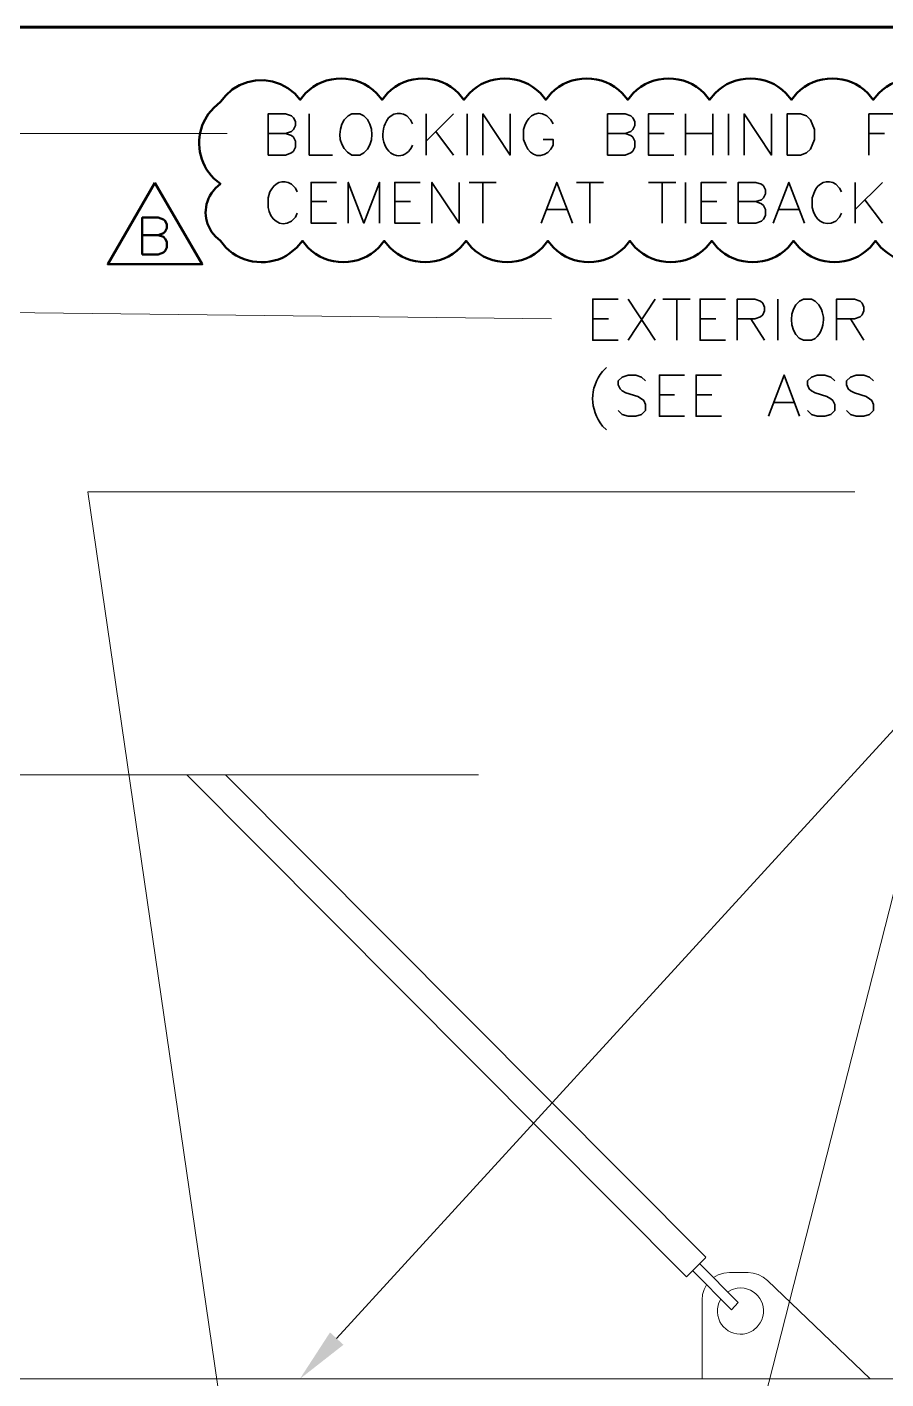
# Model space of a CAD drawing. Header units: inches. Extents: x 5 to 516, y -193 to 129.
# Drawn here: x 350.215 to 352.837, y -21.056 to -16.926 of the extents above; entities that cross this region are included whole.
import ezdxf

# ---------------------------------------------------------------- set-up
doc = ezdxf.new("R2010")
doc.units = ezdxf.units.IN
doc.header["$MEASUREMENT"] = 0
doc.layers.add('PDF5_Geometry', color=7, linetype='Continuous')
doc.layers.add('PDF5_Solid Fills', color=7, linetype='Continuous')

msp = doc.modelspace()

# ---------------------------------------------------------------- linework, layer by layer
at = {"layer": 'PDF5_Geometry', "lineweight": 60}
msp.add_lwpolyline([(379.067698, -46.9256782), (379.067698, -16.9256758), (334.0676944, -16.9256758), (334.0676944, -46.9256782)], dxfattribs=at)
at = {"layer": 'PDF5_Geometry', "lineweight": 50}
for points in [[(351.0654741, -17.1278963), (351.0488074, -17.1478963), (351.0321407, -17.1290074), (351.0110296, -17.1123407), (350.9888074, -17.1001185), (350.9643629, -17.0923407), (350.9388074, -17.0878963), (350.9121407, -17.0890074), (350.8876963, -17.094563), (350.8632518, -17.1034519), (350.8410296, -17.1167852), (350.8221407, -17.134563), (350.805474, -17.154563), (350.785474, -17.1723408), (350.7676963, -17.1923408), (350.7543629, -17.2156741)], [(351.3154741, -17.1278963), (351.2988074, -17.1478963), (351.2821407, -17.1278963)], [(351.5654741, -17.1278963), (351.5488074, -17.1478963), (351.5321408, -17.1278963)], [(351.8154741, -17.1278963), (351.7988074, -17.1478963), (351.7821408, -17.1278963)], [(352.0654742, -17.1278963), (352.0488074, -17.1478963), (352.0321408, -17.1278963)], [(352.3154742, -17.1278963), (352.2988075, -17.1478963), (352.2821408, -17.1278963)], [(352.5654742, -17.1278963), (352.5488075, -17.1478963), (352.5321408, -17.1278963)], [(352.8154742, -17.1278963), (352.7988075, -17.1478963), (352.7821408, -17.1278963)], [(350.785474, -17.3878963), (350.805474, -17.404563), (350.7899185, -17.4178963), (350.7776963, -17.4334519)], [(350.5665847, -17.6201203), (350.5665847, -17.5078981), (350.6154736, -17.5078981), (350.6310291, -17.5134536), (350.6365847, -17.5178981), (350.6421402, -17.5290092), (350.6421402, -17.5401203), (350.6365847, -17.5501203), (350.6310291, -17.5556758), (350.6154736, -17.5612314), (350.5665847, -17.5612314)], [(350.6154738, -17.5612304), (350.6310294, -17.566786), (350.636585, -17.5723415), (350.6421405, -17.5823415), (350.6421405, -17.5990082), (350.636585, -17.6090082), (350.6310294, -17.6145637), (350.6154738, -17.6201193), (350.5665849, -17.6201193)], [(350.7899185, -17.5656741), (350.805474, -17.5790075), (350.8221407, -17.5990075)], [(351.0176963, -17.6167852), (351.0388074, -17.5990075), (351.0554741, -17.5790075), (351.0721407, -17.5990075)], [(351.2888074, -17.5990075), (351.3054741, -17.5790075), (351.3221407, -17.5990075)], [(351.5388074, -17.5990075), (351.5554741, -17.5790075), (351.5721408, -17.5990075)], [(351.7888074, -17.5990075), (351.8054741, -17.5790075), (351.8221408, -17.5990075)], [(352.0388074, -17.5990075), (352.0554741, -17.5790075), (352.0721408, -17.5990075)], [(352.2888074, -17.5990075), (352.3054742, -17.5790075), (352.3221409, -17.5990075)], [(352.5388075, -17.5990075), (352.5554742, -17.5790075), (352.5721409, -17.5990075)], [(352.7888075, -17.5990075), (352.8054742, -17.5790075), (352.8221409, -17.5990075)]]:
    msp.add_lwpolyline(points, dxfattribs=at)
at = {"layer": 'PDF5_Geometry', "lineweight": 35}
for points in [[(350.9510293, -17.3167846), (350.9510293, -17.191229), (351.0043627, -17.191229), (351.0221404, -17.1967846), (351.0288071, -17.2034512), (351.0343627, -17.2145623), (351.0343627, -17.2267846), (351.0288071, -17.2390068), (351.0221404, -17.2445624), (351.0043627, -17.251229), (350.9510293, -17.251229)], [(351.0765854, -17.1912307), (351.0765854, -17.3167863), (351.1476966, -17.3167863)], [(351.2432502, -17.1967863), (351.231028, -17.1912307), (351.2065835, -17.1912307), (351.1954724, -17.1967863), (351.1832502, -17.2090085)], [(351.3921395, -17.2212306), (351.3854728, -17.2090084), (351.3743617, -17.1967862)], [(351.4332501, -17.1912307), (351.4332501, -17.3167863)], [(351.5165834, -17.1912307), (351.4332501, -17.2745641)], [(351.5588062, -17.1912307), (351.5588062, -17.3167863)], [(351.6065854, -17.3167846), (351.6065854, -17.191229), (351.6899187, -17.3167846), (351.6899187, -17.191229)], [(351.821029, -17.2212306), (351.8143624, -17.2090084), (351.8021401, -17.1967862)], [(351.9876957, -17.3167846), (351.9876957, -17.191229), (352.0410291, -17.191229), (352.0588068, -17.1967846), (352.0643624, -17.2034512), (352.0710291, -17.2145623), (352.0710291, -17.2267846), (352.0643624, -17.2390068), (352.0588068, -17.2445624), (352.0410291, -17.251229), (351.9876957, -17.251229)], [(352.1899174, -17.3167846), (352.1121396, -17.3167846), (352.1121396, -17.191229), (352.1899174, -17.191229)], [(352.2254729, -17.1912307), (352.2254729, -17.3167863)], [(352.3088062, -17.1912307), (352.3088062, -17.3167863)], [(352.3565854, -17.1912307), (352.3565854, -17.3167863)], [(352.4043624, -17.3167846), (352.4043624, -17.191229), (352.4876958, -17.3167846), (352.4876958, -17.191229)], [(352.7854727, -17.3167846), (352.7854727, -17.191229), (352.8632505, -17.191229)], [(351.0043628, -17.2512306), (351.0221405, -17.2567861), (351.0288072, -17.2623417), (351.0343628, -17.2745639), (351.0343628, -17.2923417), (351.0288072, -17.3045639), (351.0221405, -17.3101194), (351.0043628, -17.3167861), (350.9510294, -17.3167861)], [(351.4632522, -17.2445642), (351.5165856, -17.3167864)], [(351.731029, -17.2390084), (351.731029, -17.2690084), (351.7376957, -17.2867862)], [(352.0410291, -17.2512306), (352.0588069, -17.2567861), (352.0643625, -17.2623417), (352.0710291, -17.2745639), (352.0710291, -17.2923417), (352.0643625, -17.3045639), (352.0588069, -17.3101194), (352.0410291, -17.3167861), (351.9876958, -17.3167861)], [(352.1121396, -17.2512306), (352.1599174, -17.2512306)], [(352.2254729, -17.2512306), (352.3088062, -17.2512306)], [(352.7854727, -17.2512306), (352.8332505, -17.2512306)], [(351.8143624, -17.2990084), (351.821029, -17.2867862), (351.821029, -17.2690084), (351.791029, -17.2690084)], [(351.2065835, -17.3167863), (351.231028, -17.3167863), (351.2432502, -17.3101196)], [(351.0399169, -17.4290079), (351.0343613, -17.4178968), (351.0221391, -17.4056746)], [(351.1599174, -17.5245641), (351.0821396, -17.5245641), (351.0821396, -17.4001196), (351.1599174, -17.4001196)], [(351.1954729, -17.5245641), (351.1954729, -17.4001196), (351.2432507, -17.5245641), (351.2910285, -17.4001196), (351.2910285, -17.5245641)], [(351.4154739, -17.5245641), (351.3376961, -17.5245641), (351.3376961, -17.4001196), (351.4154739, -17.4001196)], [(351.4510294, -17.5245641), (351.4510294, -17.4001196), (351.5343627, -17.5245641), (351.5343627, -17.4001196)], [(351.5643626, -17.4001179), (351.647696, -17.4001179)], [(351.6065854, -17.4001179), (351.6065854, -17.5245624)], [(351.7843627, -17.5245641), (351.8321405, -17.4001196), (351.8799183, -17.5245641)], [(351.8921395, -17.4001179), (351.9754729, -17.4001179)], [(351.9332501, -17.4001179), (351.9332501, -17.5245624)], [(352.1121396, -17.4001179), (352.195473, -17.4001179)], [(352.1543624, -17.4001179), (352.1543624, -17.5245624)], [(352.2254729, -17.4001179), (352.2254729, -17.5245624)], [(352.3510299, -17.5245641), (352.2732521, -17.5245641), (352.2732521, -17.4001196), (352.3510299, -17.4001196)], [(352.3865854, -17.5245641), (352.3865854, -17.4001196), (352.4399187, -17.4001196), (352.4576965, -17.4056752), (352.463252, -17.4112307), (352.4699187, -17.423453), (352.4699187, -17.4356752), (352.463252, -17.4478974), (352.4576965, -17.453453), (352.4399187, -17.4590085), (352.3865854, -17.4590085)], [(352.4932522, -17.5245641), (352.54103, -17.4001196), (352.5888078, -17.5245641)], [(352.7021394, -17.4290079), (352.6954727, -17.4178968), (352.6843616, -17.4056746)], [(352.7432522, -17.4001179), (352.7432522, -17.5245624)], [(352.8265856, -17.4001179), (352.7432522, -17.4834513)], [(350.9565835, -17.4290079), (350.951028, -17.4478968), (350.951028, -17.4767857)], [(351.0821396, -17.4590078), (351.1299174, -17.4590078)], [(351.3376961, -17.4590078), (351.3854739, -17.4590078)], [(352.2732521, -17.4590078), (352.3210299, -17.4590078)], [(352.4399188, -17.4590078), (352.4576966, -17.4656745), (352.4632521, -17.47123), (352.4699188, -17.4834523), (352.4699188, -17.50123), (352.4632521, -17.5123411), (352.4576966, -17.5190078), (352.4399188, -17.5245634), (352.3865855, -17.5245634)], [(352.6188061, -17.4290079), (352.6121394, -17.4478968), (352.6121394, -17.4767857)], [(352.7732521, -17.4534536), (352.8265855, -17.5245647)], [(351.0221391, -17.5190079), (351.0343613, -17.5067857), (351.0399169, -17.4945635)], [(351.8021398, -17.4834513), (351.8621398, -17.4834513)], [(352.5110293, -17.4834513), (352.5710293, -17.4834513)], [(352.6843616, -17.5190079), (352.6954727, -17.5067857), (352.7021394, -17.4945635)], [(352.0199187, -17.8823409), (351.9421409, -17.8823409), (351.9421409, -17.7567853), (352.0199187, -17.7567853)], [(352.0499177, -17.7567848), (352.133251, -17.8823404)], [(352.133251, -17.7567848), (352.0499177, -17.8823404)], [(352.1565845, -17.7567848), (352.2399179, -17.7567848)], [(352.1988073, -17.7567848), (352.1988073, -17.8823404)], [(352.3476956, -17.8823409), (352.2699178, -17.8823409), (352.2699178, -17.7567853), (352.3476956, -17.7567853)], [(352.383251, -17.8823409), (352.383251, -17.7567853), (352.4365844, -17.7567853), (352.4543622, -17.763452), (352.4610288, -17.7690076), (352.4665844, -17.7812298), (352.4665844, -17.7923409), (352.4610288, -17.8045631), (352.4543622, -17.8112298), (352.4365844, -17.8167853), (352.383251, -17.8167853)], [(352.5076949, -17.7567848), (352.5076949, -17.8823404)], [(352.6210296, -17.7634515), (352.6099185, -17.7567848), (352.5854741, -17.7567848), (352.5732519, -17.7634515), (352.5621408, -17.7745626)], [(352.6865845, -17.8823409), (352.6865845, -17.7567853), (352.7410289, -17.7567853), (352.7588067, -17.763452), (352.7643623, -17.7690076), (352.7699178, -17.7812298), (352.7699178, -17.7923409), (352.7643623, -17.8045631), (352.7588067, -17.8112298), (352.7410289, -17.8167853), (352.6865845, -17.8167853)], [(351.9421409, -17.8167846), (351.9899187, -17.8167846)], [(352.2699178, -17.8167846), (352.3176956, -17.8167846)], [(352.4243616, -17.8167846), (352.4665838, -17.8823402)], [(352.7288072, -17.8167846), (352.7699184, -17.8823402)], [(352.5854741, -17.8823404), (352.6099185, -17.8823404), (352.6210296, -17.8767848)], [(351.9843614, -17.9656742), (351.9721392, -17.9778965)], [(352.1032511, -18.0067848), (352.0910289, -17.9956737), (352.0732511, -17.989007), (352.0499178, -17.989007), (352.03214, -17.9956737), (352.0199178, -18.0067848), (352.0199178, -18.019007), (352.0254733, -18.0312293), (352.03214, -18.0367848), (352.0432511, -18.0434515), (352.0799178, -18.0545626), (352.0910289, -18.0612293), (352.0976955, -18.0667848), (352.1032511, -18.079007), (352.1032511, -18.0967848), (352.0910289, -18.109007), (352.0732511, -18.1145626), (352.0499178, -18.1145626), (352.03214, -18.109007), (352.0199178, -18.0967848)], [(352.2221405, -18.1145639), (352.1454739, -18.1145639), (352.1454739, -17.9890083), (352.2221405, -17.9890083)], [(352.3354727, -18.1145639), (352.2576949, -18.1145639), (352.2576949, -17.9890083), (352.3354727, -17.9890083)], [(352.4788072, -18.1145639), (352.526585, -17.9890083), (352.5732517, -18.1145639)], [(352.6810303, -18.0067848), (352.6688081, -17.9956737), (352.6510303, -17.989007), (352.6276969, -17.989007), (352.6099192, -17.9956737), (352.5976969, -18.0067848), (352.5976969, -18.019007), (352.6032525, -18.0312293), (352.6099192, -18.0367848), (352.6210303, -18.0434515), (352.6565858, -18.0545626), (352.6688081, -18.0612293), (352.6754747, -18.0667848), (352.6810303, -18.079007), (352.6810303, -18.0967848), (352.6688081, -18.109007), (352.6510303, -18.1145626), (352.6276969, -18.1145626), (352.6099192, -18.109007), (352.5976969, -18.0967848)], [(352.7999177, -18.0067848), (352.7876955, -17.9956737), (352.7699177, -17.989007), (352.7465844, -17.989007), (352.7288066, -17.9956737), (352.7165844, -18.0067848), (352.7165844, -18.019007), (352.7221399, -18.0312293), (352.7288066, -18.0367848), (352.7410288, -18.0434515), (352.7765844, -18.0545626), (352.7876955, -18.0612293), (352.7943622, -18.0667848), (352.7999177, -18.079007), (352.7999177, -18.0967848), (352.7876955, -18.109007), (352.7699177, -18.1145626), (352.7465844, -18.1145626), (352.7288066, -18.109007), (352.7165844, -18.0967848)], [(352.1454739, -18.0490076), (352.1921405, -18.0490076)], [(352.2576949, -18.0490076), (352.3054727, -18.0490076)], [(352.4965843, -18.0723411), (352.5554732, -18.0723411)], [(351.9721392, -18.1445631), (351.9843614, -18.1556743)]]:
    msp.add_lwpolyline(points, dxfattribs=at)
msp.add_lwpolyline([(352.5354727, -17.3167846), (352.5354727, -17.191229), (352.5765838, -17.191229), (352.5943616, -17.1967846), (352.6065838, -17.2090068), (352.6121394, -17.221229), (352.6188061, -17.2390068), (352.6188061, -17.2690068), (352.6121394, -17.2867846), (352.6065838, -17.2990068), (352.5943616, -17.3101179), (352.5765838, -17.3167846)], close=True, dxfattribs=at)
at = {"layer": 'PDF5_Geometry', "lineweight": 15}
for points in [[(348.3332516, -17.7778962), (349.9021406, -17.2512295), (350.8254741, -17.2512295)], [(348.3488065, -18.6434539), (350.1510289, -17.7978983), (351.8165845, -17.8167872)], [(350.8910295, -21.7234531), (350.3999184, -18.3456752), (352.7421407, -18.3456752)], [(351.1599188, -20.9323425), (353.0376967, -18.8790091), (353.6765855, -18.8790091)], [(352.0610283, -22.7067861), (353.0376951, -18.8790081), (353.676584, -18.8790081)], [(345.014363, -19.2101201), (346.3399187, -19.2101201), (346.4188075, -19.3434535), (346.5565853, -19.0478979), (346.6321409, -19.2101201), (351.5932526, -19.2101201)], [(352.2288072, -20.7434522), (350.7032516, -19.2112299)], [(352.2876971, -20.6834524), (350.8221414, -19.2112301)], [(352.2876971, -20.6845646), (352.2288082, -20.7434535)], [(352.365474, -20.8445626), (352.2465851, -20.7245626)], [(352.2676956, -20.7034539), (352.3865845, -20.8223428), (352.3654734, -20.844565)], [(352.3599175, -20.7301195), (352.3421397, -20.7323417), (352.3254731, -20.7378972), (352.3110286, -20.745675)], [(352.4754729, -20.7545652), (352.4621396, -20.7445652), (352.4476951, -20.7367874), (352.4321396, -20.7323429), (352.416584, -20.7301207), (352.3599173, -20.7301207)], [(352.289917, -20.767898), (352.2821392, -20.7823424), (352.2776947, -20.797898), (352.2765836, -20.8134535)], [(352.7888071, -21.0556742), (352.4754737, -20.7545631)], [(352.2765842, -20.8134528), (352.2765842, -21.055675)], [(352.3332519, -20.8112307), (352.3265853, -20.8256751), (352.3232519, -20.8412307)], [(352.3832519, -20.7778973), (352.3676964, -20.7823418), (352.354363, -20.7890084)], [(352.4321408, -20.9078973), (352.4443631, -20.8967862), (352.4532519, -20.884564)], [(348.3788064, -21.0556742), (353.7165845, -21.0556742)]]:
    msp.add_lwpolyline(points, dxfattribs=at)
at = {"layer": 'PDF5_Geometry', "lineweight": 50}
msp.add_lwpolyline([(350.6054731, -17.4012301), (350.7499176, -17.650119), (350.4610287, -17.650119)], close=True, dxfattribs=at)
at = {"layer": 'PDF5_Geometry', "lineweight": 35}
msp.add_ellipse((351.3497961, -17.2554546), major_axis=(0.0001691, 0.0632817), ratio=0.77065333, start_param=1.001512902, end_param=4.196544337, dxfattribs=at)
at = {"layer": 'PDF5_Geometry', "lineweight": 50}
for points in [[(351.2821407, -17.1278963), (351.2244926, -17.0678593), (351.1231222, -17.0678593), (351.0654741, -17.1278963)], [(351.5321408, -17.1278963), (351.4744926, -17.0678593), (351.3731222, -17.0678593), (351.3154741, -17.1278963)], [(351.7821408, -17.1278963), (351.7244926, -17.0678593), (351.6231222, -17.0678593), (351.5654741, -17.1278963)], [(352.0321408, -17.1278963), (351.9744926, -17.0678593), (351.8731223, -17.0678593), (351.8154741, -17.1278963)], [(352.2821408, -17.1278963), (352.2244926, -17.0678593), (352.1231223, -17.0678593), (352.0654742, -17.1278963)], [(352.5321408, -17.1278963), (352.4744927, -17.0678593), (352.3731223, -17.0678593), (352.3154742, -17.1278963)], [(352.7821408, -17.1278963), (352.7244927, -17.0678593), (352.6231223, -17.0678593), (352.5654742, -17.1278963)], [(353.0321408, -17.1278963), (352.9744927, -17.0678593), (352.8731223, -17.0678593), (352.8154742, -17.1278963)], [(350.7543629, -17.2156741), (350.7279, -17.2730815), (350.7395111, -17.3437111), (350.785474, -17.3878963)], [(350.7776963, -17.4334519), (350.7499185, -17.4757482), (350.755474, -17.5289334), (350.7899185, -17.5656741)], [(350.8221407, -17.5990075), (350.8723629, -17.651063), (350.9591037, -17.6593223), (351.0176963, -17.6167852)], [(351.0721407, -17.5990075), (351.1306963, -17.6587482), (351.2304185, -17.6594149), (351.2888074, -17.5990075)], [(351.3221407, -17.5990075), (351.3806963, -17.6587482), (351.4804186, -17.6594149), (351.5388074, -17.5990075)], [(351.5721408, -17.5990075), (351.6306963, -17.6587482), (351.7304185, -17.6594149), (351.7888074, -17.5990075)], [(351.8221408, -17.5990075), (351.8806963, -17.6587482), (351.9804186, -17.6594149), (352.0388074, -17.5990075)], [(352.0721408, -17.5990075), (352.1306964, -17.6587482), (352.2304186, -17.6594149), (352.2888074, -17.5990075)], [(352.3221409, -17.5990075), (352.3806963, -17.6587482), (352.4804186, -17.6594149), (352.5388075, -17.5990075)], [(352.5721409, -17.5990075), (352.6306963, -17.6587482), (352.7304186, -17.6594149), (352.7888075, -17.5990075)], [(352.8221409, -17.5990075), (352.8806963, -17.6587482), (352.9804186, -17.6594149), (353.0388075, -17.5990075)]]:
    msp.add_open_spline(points, degree=3, dxfattribs=at)
at = {"layer": 'PDF5_Geometry', "lineweight": 35}
for points in [[(351.3743617, -17.1967862), (351.3487876, -17.1803418), (351.3172135, -17.1928973), (351.3088061, -17.2212306)], [(351.8021401, -17.1967862), (351.7648624, -17.1745269), (351.7390661, -17.2047862), (351.731029, -17.2390084)], [(351.1832502, -17.2090085), (351.1608613, -17.2436196), (351.1660835, -17.2986196), (351.2065835, -17.3167863)], [(351.2432502, -17.3101196), (351.2765095, -17.284527), (351.275565, -17.2236752), (351.2432502, -17.1967863)], [(351.7376957, -17.2867862), (351.7508809, -17.3217677), (351.7896216, -17.330601), (351.8143624, -17.2990084)], [(351.0221391, -17.4056746), (350.9956021, -17.3886005), (350.9687317, -17.4019153), (350.9565835, -17.4290079)], [(352.6843616, -17.4056746), (352.6594172, -17.3897116), (352.628269, -17.4015634), (352.6188061, -17.4290079)], [(350.951028, -17.4767857), (350.9572687, -17.5113412), (350.9856576, -17.5412116), (351.0221391, -17.5190079)], [(352.6121394, -17.4767857), (352.6208801, -17.5127116), (352.6456764, -17.5399338), (352.6843616, -17.5190079)], [(352.5621408, -17.7745626), (352.538363, -17.8058959), (352.5468445, -17.8707292), (352.5854741, -17.8823404)], [(352.6210296, -17.8767848), (352.6544, -17.84997), (352.6558445, -17.7895255), (352.6210296, -17.7634515)], [(351.9721392, -17.9778965), (351.9310095, -18.0290446), (351.9318243, -18.0933039), (351.9721392, -18.1445631)]]:
    msp.add_open_spline(points, degree=3, dxfattribs=at)
at = {"layer": 'PDF5_Geometry', "lineweight": 15}
for points in [[(352.4532519, -20.884564), (352.4836408, -20.8317121), (352.4432705, -20.7724899), (352.3832519, -20.7778973)], [(352.3232519, -20.8412307), (352.3180667, -20.8997121), (352.3785668, -20.9393047), (352.4321408, -20.9078973)]]:
    msp.add_open_spline(points, degree=3, dxfattribs=at)
at = {"layer": 'PDF5_Solid Fills', "lineweight": 50, "transparency": 33554559}
msp.add_solid([(351.1810302, -20.9512295), (351.0476968, -21.0556739), (351.139919, -20.9134517)], dxfattribs=at)

doc.saveas('drawing.dxf')
